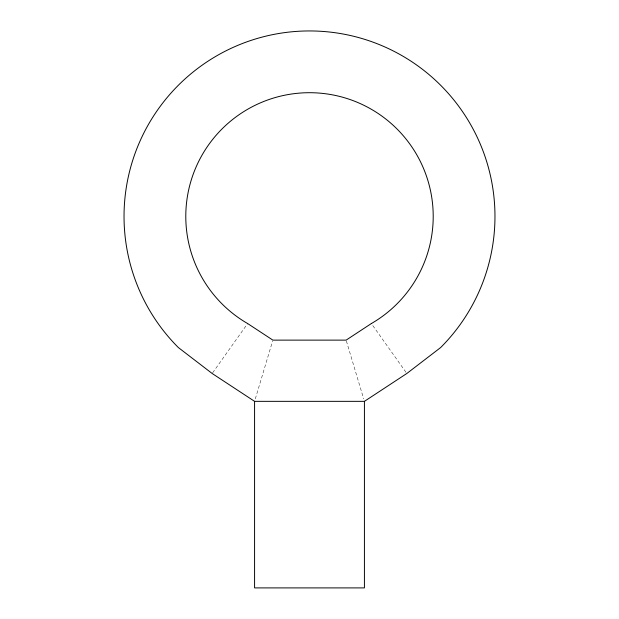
<?xml version="1.0" encoding="UTF-8"?>
<svg xmlns="http://www.w3.org/2000/svg" width="619" height="619" viewBox="0 0 619 619"><rect width="100%" height="100%" fill="white"/><g stroke="black" fill="none" stroke-linecap="round" stroke-linejoin="round"><path stroke-width="0.46" stroke-dasharray="3.1 2.32" d="M255.322 398.86L272.631 340.953M212.642 372.808L247.646 323.551M372.8 325.579L406.838 373.489M346.369 340.953L363.678 398.86"/><path stroke-width="0.93" d="M364.421 401.344L406.838 373.489L440.643 347.553A185.46 185.46 0 0 0 440.643 85.267A185.46 185.46 0 0 0 178.357 85.267A185.46 185.46 0 0 0 178.357 347.553L212.162 373.489L254.579 401.344L364.421 401.344L364.421 587.903L254.579 587.903L254.579 401.344M371.354 323.551L346.122 340.125L272.878 340.125L247.646 323.551A123.715 123.715 0 0 1 214.731 136.892A123.715 123.715 0 0 1 404.269 136.892A123.715 123.715 0 0 1 371.354 323.551"/></g></svg>
